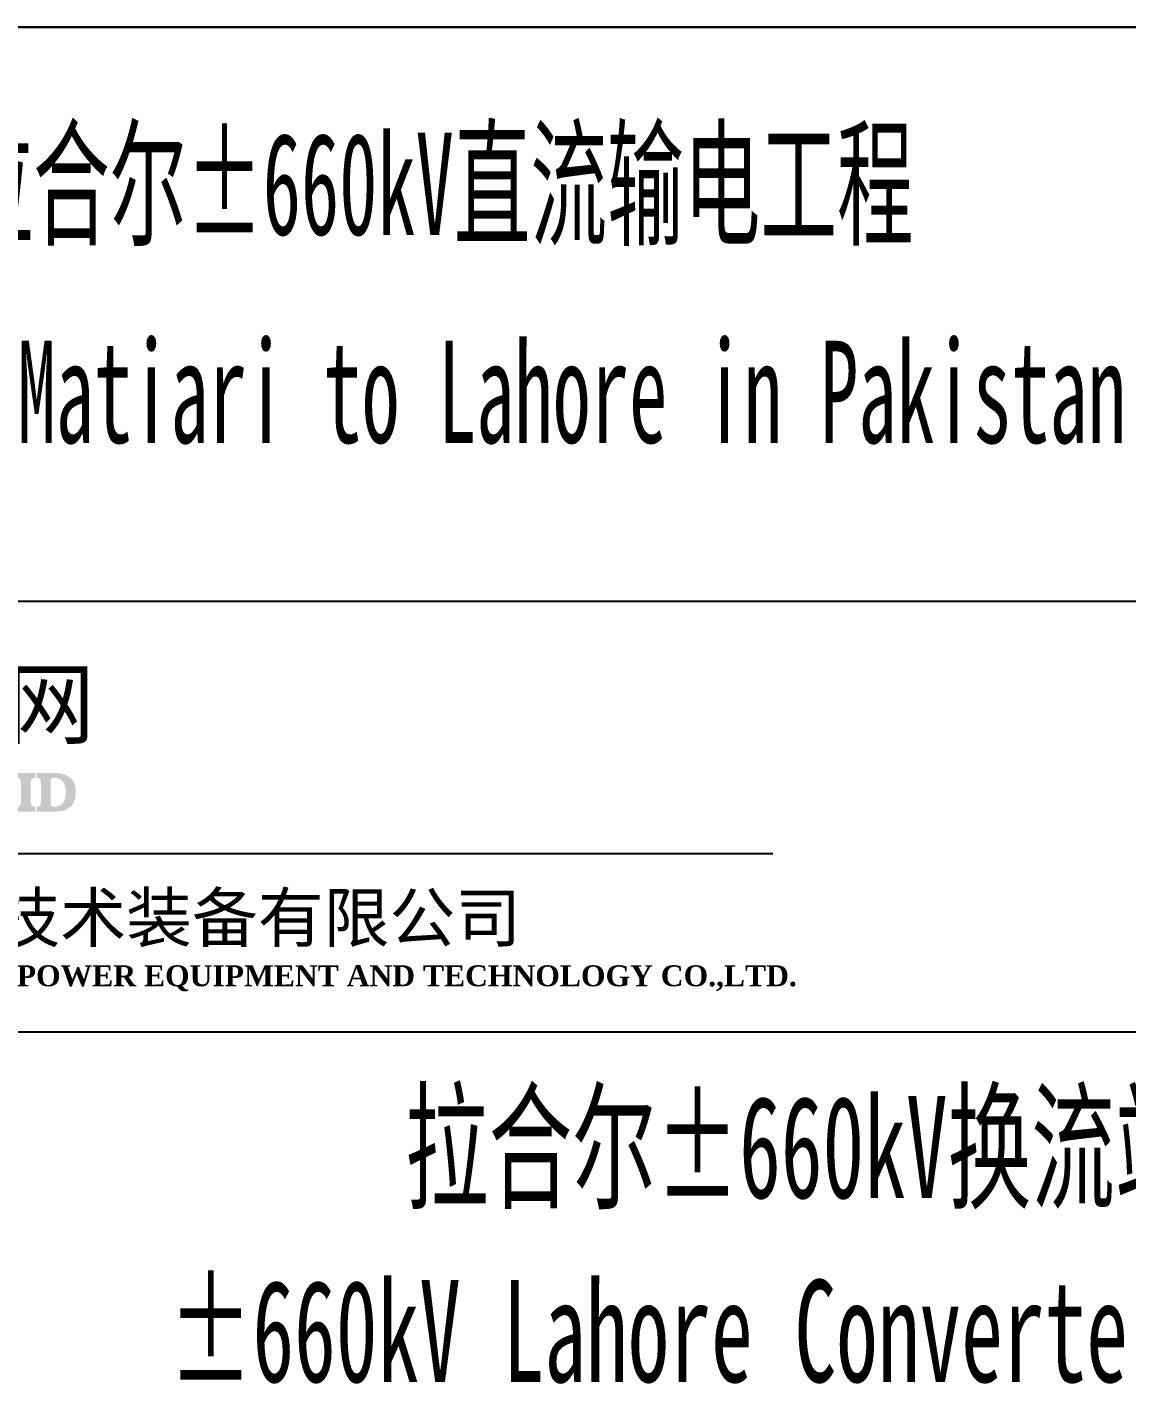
# Model space of a CAD drawing. Header units: millimetres. Extents: x 0 to 594, y 0 to 420.
# Drawn here: x 442.1 to 485.1, y 69.1 to 122.3 of the extents above; entities that cross this region are included whole.
import ezdxf
from ezdxf.enums import TextEntityAlignment as Align

# ---------------------------------------------------------------- set-up
doc = ezdxf.new("R2010")
doc.units = ezdxf.units.MM
doc.layers.add('GPDRAW', color=1, linetype='Continuous')
doc.styles.add('Cad logo ht', font='simhei.ttf')
doc.styles.add('Cad logo times', font='times.ttf')
doc.styles.add('Cad Logo wryh', font='msyh.ttf')
doc.styles.add('ECL', font='SIMFANG_2312.TTF', dxfattribs={"width": 0.7, "height": 3})
doc.styles.add('LXL', font='SIMFANG_2312.TTF', dxfattribs={"width": 0.7, "height": 3})

# ---------------------------------------------------------------- blocks, each defined once
blk = doc.blocks.new('*U24')
at = {"linetype": 'Continuous', "lineweight": 0}
h = blk.add_hatch(color=138, dxfattribs=at)
edge = h.paths.add_edge_path()
edge.add_spline(control_points=[(14.094, 3.768), (14.094, 3.768), (14.094, 4.01), (14.094, 4.01)], knot_values=[1, 1, 1, 1, 1.17234, 1.17234, 1.17234, 1.17234], degree=3, periodic=0)
edge.add_spline(control_points=[(14.094, 4.01), (15.021, 4.01), (15.021, 4.01), (15.021, 4.01)], knot_values=[0, 0, 0, 0, 0.066667, 0.066667, 0.066667, 0.066667], degree=3, periodic=0)
edge.add_spline(control_points=[(15.021, 4.01), (15.021, 3.768), (15.021, 3.768), (15.021, 3.768)], knot_values=[0.066667, 0.066667, 0.066667, 0.066667, 0.133333, 0.133333, 0.133333, 0.133333], degree=3, periodic=0)
edge.add_spline(control_points=[(15.021, 3.768), (14.94, 3.768), (14.88, 3.748), (14.839, 3.708)], knot_values=[0.133333, 0.133333, 0.133333, 0.133333, 0.2, 0.2, 0.2, 0.2], degree=3, periodic=0)
edge.add_spline(control_points=[(14.839, 3.708), (14.819, 3.668), (14.799, 3.567), (14.799, 3.426), (14.799, 3.426), (14.799, 2.68), (14.799, 2.68), (14.799, 2.68)], knot_values=[0.2, 0.2, 0.2, 0.2, 0.266667, 0.266667, 0.266667, 0.266767, 0.333333, 0.333333, 0.333333, 0.333333], degree=3, periodic=0)
edge.add_spline(control_points=[(14.799, 2.68), (14.799, 2.539), (14.819, 2.438), (14.839, 2.398)], knot_values=[0.333333, 0.333333, 0.333333, 0.333333, 0.4, 0.4, 0.4, 0.4], degree=3, periodic=0)
edge.add_spline(control_points=[(14.839, 2.398), (14.88, 2.358), (14.94, 2.338), (15.021, 2.338)], knot_values=[0.4, 0.4, 0.4, 0.4, 0.466667, 0.466667, 0.466667, 0.466667], degree=3, periodic=0)
edge.add_spline(control_points=[(15.021, 2.338), (15.021, 2.096), (15.021, 2.096), (15.021, 2.096)], knot_values=[0.466667, 0.466667, 0.466667, 0.466667, 0.533333, 0.533333, 0.533333, 0.533333], degree=3, periodic=0)
edge.add_spline(control_points=[(15.021, 2.096), (14.094, 2.096), (14.094, 2.096), (14.094, 2.096)], knot_values=[0.533333, 0.533333, 0.533333, 0.533333, 0.6, 0.6, 0.6, 0.6], degree=3, periodic=0)
edge.add_spline(control_points=[(14.094, 2.096), (14.094, 2.338), (14.094, 2.338), (14.094, 2.338)], knot_values=[0.6, 0.6, 0.6, 0.6, 0.666667, 0.666667, 0.666667, 0.666667], degree=3, periodic=0)
edge.add_spline(control_points=[(14.094, 2.338), (14.195, 2.338), (14.255, 2.358), (14.275, 2.398)], knot_values=[0.666667, 0.666667, 0.666667, 0.666667, 0.733333, 0.733333, 0.733333, 0.733333], degree=3, periodic=0)
edge.add_spline(control_points=[(14.275, 2.398), (14.315, 2.438), (14.315, 2.539), (14.315, 2.68), (14.315, 2.68), (14.315, 3.426), (14.315, 3.426), (14.315, 3.426)], knot_values=[0.733333, 0.733333, 0.733333, 0.733333, 0.8, 0.8, 0.8, 0.8001, 0.866667, 0.866667, 0.866667, 0.866667], degree=3, periodic=0)
edge.add_spline(control_points=[(14.315, 3.426), (14.315, 3.567), (14.315, 3.668), (14.275, 3.708)], knot_values=[0.866667, 0.866667, 0.866667, 0.866667, 0.933333, 0.933333, 0.933333, 0.933333], degree=3, periodic=0)
edge.add_spline(control_points=[(14.275, 3.708), (14.255, 3.748), (14.195, 3.768), (14.094, 3.768)], knot_values=[0.933333, 0.933333, 0.933333, 0.933333, 1, 1, 1, 1], degree=3, periodic=0)
h = blk.add_hatch(color=138, dxfattribs=at)
edge = h.paths.add_edge_path()
edge.add_spline(control_points=[(15.101, 4.01), (15.101, 4.01), (15.101, 3.768), (15.101, 3.768)], knot_values=[1, 1, 1, 1, 1.17234, 1.17234, 1.17234, 1.17234], degree=3, periodic=0)
edge.add_spline(control_points=[(15.101, 3.768), (15.182, 3.768), (15.242, 3.748), (15.262, 3.708)], knot_values=[0, 0, 0, 0, 0.083333, 0.083333, 0.083333, 0.083333], degree=3, periodic=0)
edge.add_spline(control_points=[(15.262, 3.708), (15.303, 3.668), (15.303, 3.587), (15.303, 3.426), (15.303, 3.426), (15.303, 2.68), (15.303, 2.68), (15.303, 2.68)], knot_values=[0.083333, 0.083333, 0.083333, 0.083333, 0.166667, 0.166667, 0.166667, 0.166767, 0.25, 0.25, 0.25, 0.25], degree=3, periodic=0)
edge.add_spline(control_points=[(15.303, 2.68), (15.303, 2.539), (15.303, 2.438), (15.262, 2.398)], knot_values=[0.25, 0.25, 0.25, 0.25, 0.333333, 0.333333, 0.333333, 0.333333], degree=3, periodic=0)
edge.add_spline(control_points=[(15.262, 2.398), (15.242, 2.358), (15.182, 2.338), (15.101, 2.338)], knot_values=[0.333333, 0.333333, 0.333333, 0.333333, 0.416667, 0.416667, 0.416667, 0.416667], degree=3, periodic=0)
edge.add_spline(control_points=[(15.101, 2.338), (15.101, 2.096), (15.101, 2.096), (15.101, 2.096)], knot_values=[0.416667, 0.416667, 0.416667, 0.416667, 0.5, 0.5, 0.5, 0.5], degree=3, periodic=0)
edge.add_spline(control_points=[(15.101, 2.096), (15.988, 2.096), (15.988, 2.096), (15.988, 2.096)], knot_values=[0.5, 0.5, 0.5, 0.5, 0.583333, 0.583333, 0.583333, 0.583333], degree=3, periodic=0)
edge.add_spline(control_points=[(15.988, 2.096), (16.33, 2.096), (16.592, 2.176), (16.774, 2.338)], knot_values=[0.583333, 0.583333, 0.583333, 0.583333, 0.666667, 0.666667, 0.666667, 0.666667], degree=3, periodic=0)
edge.add_spline(control_points=[(16.774, 2.338), (16.955, 2.499), (17.036, 2.741), (17.036, 3.063), (17.036, 3.063), (17.036, 3.365), (16.955, 3.607), (16.774, 3.768)], knot_values=[0.666667, 0.666667, 0.666667, 0.666667, 0.75, 0.75, 0.75, 0.7501, 0.833333, 0.833333, 0.833333, 0.833333], degree=3, periodic=0)
edge.add_spline(control_points=[(16.774, 3.768), (16.592, 3.93), (16.33, 4.01), (15.988, 4.01), (15.988, 4.01), (15.101, 4.01), (15.101, 4.01), (15.101, 4.01)], knot_values=[0.833333, 0.833333, 0.833333, 0.833333, 0.916667, 0.916667, 0.916667, 0.916767, 1, 1, 1, 1], degree=3, periodic=0)
edge = h.paths.add_edge_path(flags=16)
edge.add_spline(control_points=[(15.827, 2.378), (15.786, 2.398), (15.786, 2.459), (15.786, 2.579), (15.786, 2.882), (15.786, 3.223), (15.786, 3.527)], knot_values=[0.875, 0.875, 0.875, 0.875, 1, 1, 1, 1.67502, 1.67502, 1.67502, 1.67502], degree=3, periodic=0)
edge.add_spline(control_points=[(15.786, 3.527), (15.786, 3.647), (15.786, 3.708), (15.827, 3.728)], knot_values=[0, 0, 0, 0, 0.125, 0.125, 0.125, 0.125], degree=3, periodic=0)
edge.add_spline(control_points=[(15.827, 3.728), (15.847, 3.768), (15.907, 3.768), (15.988, 3.768), (15.988, 3.768), (16.149, 3.768), (16.29, 3.708), (16.391, 3.587)], knot_values=[0.125, 0.125, 0.125, 0.125, 0.25, 0.25, 0.25, 0.2501, 0.375, 0.375, 0.375, 0.375], degree=3, periodic=0)
edge.add_spline(control_points=[(16.391, 3.587), (16.492, 3.446), (16.552, 3.285), (16.552, 3.063), (16.552, 3.063), (16.552, 2.821), (16.492, 2.66), (16.391, 2.519)], knot_values=[0.375, 0.375, 0.375, 0.375, 0.5, 0.5, 0.5, 0.5001, 0.625, 0.625, 0.625, 0.625], degree=3, periodic=0)
edge.add_spline(control_points=[(16.391, 2.519), (16.29, 2.398), (16.149, 2.338), (15.988, 2.338), (15.988, 2.338), (15.907, 2.338), (15.847, 2.338), (15.827, 2.378)], knot_values=[0.625, 0.625, 0.625, 0.625, 0.75, 0.75, 0.75, 0.7501, 0.875, 0.875, 0.875, 0.875], degree=3, periodic=0)
at = {"color": 138, "const_width": 0.1}
blk.add_lwpolyline([(51.724, 0), (0, 0)], dxfattribs=at)
at = {"color": 138, "ltscale": 5, "insert": (0, 9.111), "char_height": 3.3, "width": 20.15422, "attachment_point": 1, "style": 'Cad Logo wryh'}
blk.add_mtext('{\\fMicrosoft YaHei|b1|i0|c134|p34;国家电网}', dxfattribs=at)
at = {"color": 138, "width": 55.48155, "attachment_point": 1}
for s, insert, char_height, style in [('{\\fSimHei|b1|i0|c134|p49;中国电力技术装备有限公司}', (-0.096, -1.98), 2.4, 'Cad logo ht'), ('{\\fTimes New Roman|b1|i0|c186|p18;CHINA ELECTRIC POWER EQUIPMENT AND TECHNOLOGY CO.,LTD.}', (-0.121, -5.554), 1.04, 'Cad logo times')]:
    blk.add_mtext(s, dxfattribs=dict(at, insert=insert, char_height=char_height, style=style))
blk = doc.blocks.new('*U28')
at = {"color": 0, "style": 'LXL', "width": 0.6}
for s, p in [('拉合尔±660kV换流站', (-0.602, 3.713)), ('±660kV Lahore Converter Station', (0.745, -3.432))]:
    blk.add_text(s, height=4, dxfattribs=at).set_placement(p, align=Align.MIDDLE)
blk = doc.blocks.new('*U29')
at = {"color": 0, "style": 'LXL', "width": 0.55}
for s, p in [('巴基斯坦默蒂亚里—拉合尔±660kV直流输电工程', (-0.892, 4.072)), ('±660kV HVDC Project from Matiari to Lahore in Pakistan', (-1.653, -4.548))]:
    blk.add_text(s, height=4, dxfattribs=at).set_placement(p, align=Align.MIDDLE)
blk = doc.blocks.new('XXDAFRAM-CH-HENG-A2')
at = {"layer": 'GPDRAW', "color": 4, "linetype": 'Continuous'}
blk.add_line((584, 122.267), (399, 122.267), dxfattribs=at)
blk.add_line((584, 122.267), (399, 122.267), dxfattribs=at)
at = {"layer": 'GPDRAW', "color": 1, "linetype": 'Continuous'}
blk.add_line((399, 122.267), (584, 122.267), dxfattribs=at)
at = {"layer": 'GPDRAW'}
for p, q in [((584, 99.769), (399, 99.769)), ((584, 82.889), (399, 82.889))]:
    blk.add_line(p, q, dxfattribs=at)
for name, p in [('*U29', (445.589, 112.107)), ('*U28', (473, 74.765))]:
    blk.add_blockref(name, p)
at = {"color": 138, "xscale": 0.7874015748038801, "yscale": 0.7874015748029706, "zscale": 0.7874015748031497}
blk.add_blockref('*U24', (430.552, 89.882), dxfattribs=at)
at = {"linetype": 'Continuous', "style": 'ECL', "width": 0.7}
for tag, height, p in [('DESIGNSTATUS', 3.5, (571.853, 76.574)), ('ENDESIGNSTATUS', 3.5, (571.89, 70.889)), ('V', 4, (531.583, 63.46)), ('O', 4, (537.75, 63.46)), ('L', 4, (543.917, 63.46)), ('N', 4, (550.083, 63.46)), ('D', 4, (562.417, 63.46)), ('W', 4, (568.583, 63.46)), ('G', 4, (574.75, 63.46)), ('VEREN40', 4, (580.917, 63.46)), ('DWGNAME1', 5, (522.116, 48.707)), ('DWGENAME1', 5, (521.928, 42.132)), ('DWGNAME', 5, (521.928, 42.355)), ('DWGENAME', 5, (521.928, 35.7)), ('DWGNAME2', 5, (521.928, 35.057)), ('DWGENAME2', 5, (522.272, 28.907)), ('DWGNO', 4, (511.81, 15.139)), ('VEREN40', 4, (578.739, 15.139))]:
    blk.add_attdef(tag, text='', height=height, dxfattribs=at).set_placement(p, align=Align.MIDDLE)
at = {"style": 'ECL', "width": 0.7, "flags": 1}
for p in [(450.389, 48.278), (450.389, 40.278), (450.389, 32.278), (450.389, 24.278)]:
    blk.add_attdef('DATE', text='', height=5, dxfattribs=at).set_placement(p, align=Align.MIDDLE)
for tag, p in [('SJ1', (419.556, 44.278)), ('JH', (419.556, 36.278)), ('SH1', (419.556, 28.278)), ('PZ', (419.556, 20.278)), ('BL', (419.556, 10))]:
    blk.add_attdef(tag, p, '', height=5, dxfattribs=at)

msp = doc.modelspace()

# ---------------------------------------------------------------- block references
msp.add_blockref('XXDAFRAM-CH-HENG-A2', (0, 0))

doc.saveas('drawing.dxf')
